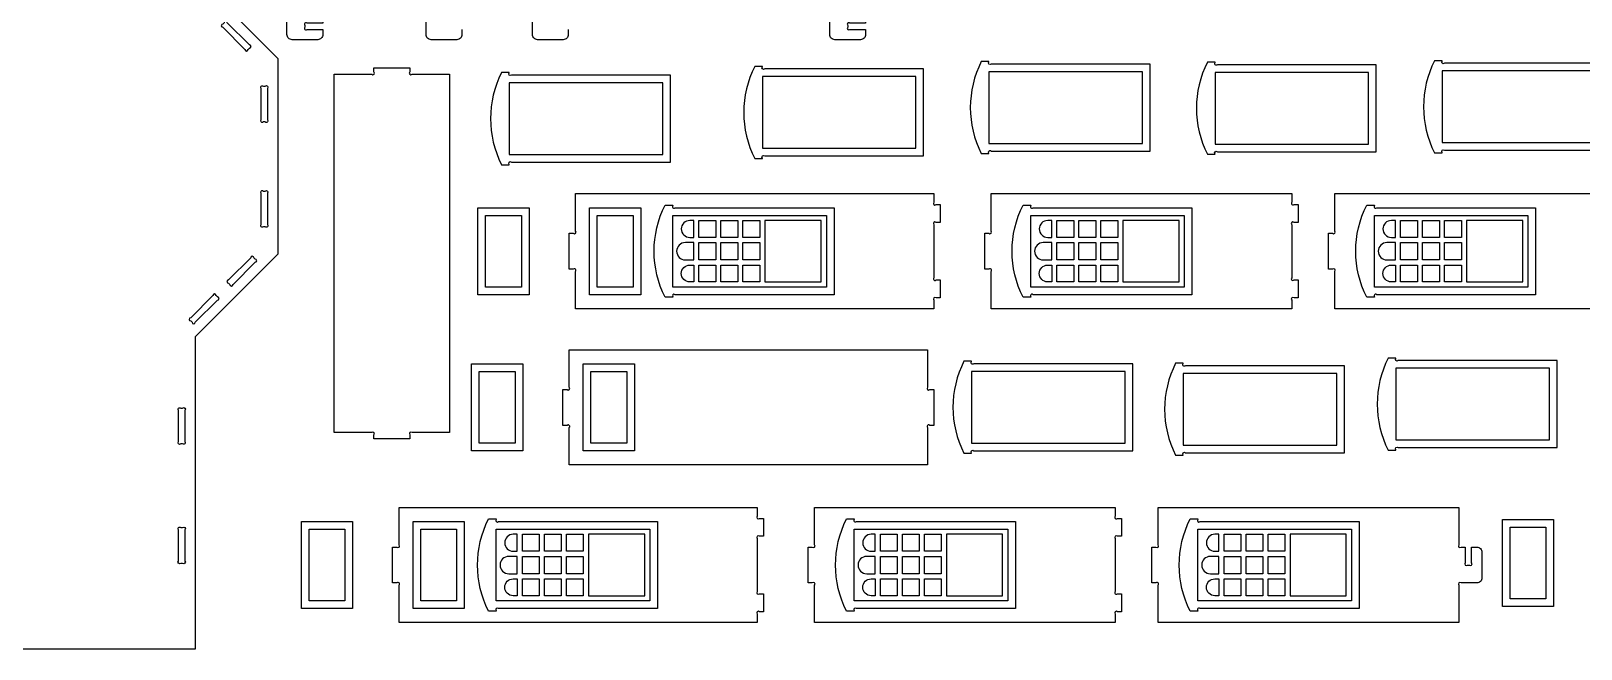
# Model space of a CAD drawing. Extents: x 83.8 to 170.3, y -22.3 to 53.3.
# Drawn here: x 105.55 to 135.83, y -22.31 to -10.23 of the extents above; entities that cross this region are included whole.
import ezdxf

# ---------------------------------------------------------------- set-up
doc = ezdxf.new("R2010")
doc.units = 0
doc.header["$MEASUREMENT"] = 0
doc.layers.get('0').update_dxf_attribs({"linetype": 'CONTINUOUS'})

msp = doc.modelspace()

# ---------------------------------------------------------------- linework, layer by layer
for points in [[(111.46, -9.953), (111.292, -9.953, 1), (111.248, -9.998), (111.248, -10.078), (110.942, -10.078, 1), (110.898, -10.123), (110.898, -10.159, 1), (110.942, -10.203), (111.248, -10.203), (111.248, -10.303, -0.414214), (111.148, -10.403), (110.648, -10.403, -0.414214), (110.548, -10.303), (110.548, -9.998, 1), (110.503, -9.953), (110.335, -9.953), (110.335, 2.696), (110.686, 2.493, 1), (110.747, 2.51), (110.787, 2.58), (111.133, 2.38), (111.093, 2.31, 1), (111.109, 2.249), (111.46, 2.047)], [(121.615, 2.58), (121.655, 2.51, 1), (121.716, 2.493), (122.067, 2.696), (122.067, -9.953), (121.898, -9.953, 1), (121.854, -9.998), (121.854, -10.078), (121.548, -10.078, 1), (121.504, -10.123), (121.504, -10.159, 1), (121.548, -10.203), (121.854, -10.203), (121.854, -10.303, -0.414214), (121.754, -10.403), (121.254, -10.403, -0.414214), (121.154, -10.303), (121.154, -9.998, 1), (121.11, -9.953), (120.942, -9.953), (120.942, 2.047), (121.293, 2.249, 1), (121.309, 2.31), (121.268, 2.38)], [(109.294, -10.16), (109.726, -10.593, 1), (109.789, -10.593), (109.815, -10.567, 1), (109.815, -10.504), (109.382, -10.072, 1), (109.32, -10.072), (109.294, -10.098, 1)], [(124.265, -12.629), (124.265, -12.623, -1), (124.309, -12.579), (127.415, -12.579), (127.415, -10.879), (124.309, -10.879, -1), (124.265, -10.835), (124.265, -10.829), (124.115, -10.829, 0.238913), (124.115, -12.629)], [(128.683, -12.642), (128.683, -12.637, -1), (128.728, -12.592), (131.833, -12.592), (131.833, -10.892), (128.728, -10.892, -1), (128.683, -10.848), (128.683, -10.842), (128.533, -10.842, 0.238913), (128.533, -12.642)], [(133.12, -12.614), (133.12, -12.608, -1), (133.164, -12.564), (136.27, -12.564), (136.27, -10.864), (133.164, -10.864, -1), (133.12, -10.82), (133.12, -10.814), (132.97, -10.814, 0.238913), (132.97, -12.614)], [(113.722, -18.078), (112.992, -18.078, 1), (112.948, -18.122), (112.948, -18.203), (112.248, -18.203), (112.248, -18.14), (112.248, -18.122, 1), (112.204, -18.078), (111.473, -18.078), (111.473, -11.078), (112.204, -11.078, 1), (112.248, -11.033), (112.248, -10.953), (112.948, -10.953), (112.948, -11.033, 1), (112.992, -11.078), (113.722, -11.078)], [(114.89, -12.845), (114.89, -12.839, -1), (114.934, -12.795), (118.04, -12.795), (118.04, -11.095), (114.934, -11.095, -1), (114.89, -11.05), (114.89, -11.045), (114.74, -11.045, 0.238913), (114.74, -12.845)], [(119.838, -12.725), (119.838, -12.719, -1), (119.882, -12.675), (122.988, -12.675), (122.988, -10.975), (119.882, -10.975, -1), (119.838, -10.93), (119.838, -10.925), (119.688, -10.925, 0.238913), (119.688, -12.725)], [(110.167, -11.354), (110.167, -11.966, -1), (110.123, -12.01), (110.086, -12.01, -1), (110.042, -11.966), (110.042, -11.354, -1), (110.086, -11.31), (110.123, -11.31, -1)], [(110.167, -13.404), (110.167, -14.016, -1), (110.123, -14.06), (110.086, -14.06, -1), (110.042, -14.016), (110.042, -13.404, -1), (110.086, -13.36), (110.123, -13.36, -1)], [(116.187, -15.66), (116.187, -14.93, 1), (116.143, -14.886), (116.062, -14.886), (116.062, -14.186), (116.125, -14.186), (116.143, -14.186, 1), (116.187, -14.142), (116.187, -13.411), (123.187, -13.411), (123.187, -13.579, 1), (123.231, -13.624), (123.312, -13.624), (123.312, -13.974), (123.231, -13.974, 1), (123.187, -14.018), (123.187, -15.054, 1), (123.231, -15.098), (123.312, -15.098), (123.312, -15.448), (123.231, -15.448, 1), (123.187, -15.492), (123.187, -15.66)], [(124.306, -15.66), (124.306, -14.93, 1), (124.262, -14.886), (124.181, -14.886), (124.181, -14.186), (124.244, -14.186), (124.262, -14.186, 1), (124.306, -14.142), (124.306, -13.411), (130.181, -13.411), (130.181, -13.579, 1), (130.226, -13.624), (130.306, -13.624), (130.306, -13.974), (130.226, -13.974, 1), (130.181, -14.018), (130.181, -15.054, 1), (130.226, -15.098), (130.306, -15.098), (130.306, -15.448), (130.226, -15.448, 1), (130.181, -15.492), (130.181, -15.66)], [(130.896, -14.186), (130.977, -14.186, 1), (131.021, -14.142), (131.021, -13.411), (136.896, -13.411), (136.896, -14.142, 1), (136.94, -14.186), (137.021, -14.186), (137.021, -14.492, 1), (137.065, -14.536), (137.102, -14.536, 1), (137.146, -14.492), (137.146, -14.186), (137.246, -14.186, -0.414214), (137.346, -14.286), (137.346, -14.786, -0.414214), (137.246, -14.886), (136.94, -14.886, 1), (136.896, -14.93), (136.896, -15.66), (131.021, -15.66), (131.021, -14.93, 1), (130.977, -14.886), (130.896, -14.886)], [(118.087, -13.636), (118.087, -13.642, 1), (118.131, -13.686), (121.237, -13.686), (121.237, -15.386), (118.131, -15.386, 1), (118.087, -15.43), (118.087, -15.436), (117.937, -15.436, -0.238913), (117.937, -13.636)], [(125.081, -13.636), (125.081, -13.642, 1), (125.126, -13.686), (128.231, -13.686), (128.231, -15.386), (125.126, -15.386, 1), (125.081, -15.43), (125.081, -15.436), (124.931, -15.436, -0.238913), (124.931, -13.636)], [(131.796, -13.636), (131.796, -13.642, 1), (131.84, -13.686), (134.946, -13.686), (134.946, -15.386), (131.84, -15.386, 1), (131.796, -15.43), (131.796, -15.436), (131.646, -15.436, -0.238913), (131.646, -13.636)], [(118.418, -14.266), (118.498, -14.266), (118.498, -13.936), (118.418, -13.936, 1)], [(125.412, -14.266), (125.492, -14.266), (125.492, -13.936), (125.412, -13.936, 1)], [(132.127, -14.266), (132.207, -14.266), (132.207, -13.936), (132.127, -13.936, 1)], [(118.498, -14.366), (118.332, -14.366, 1), (118.332, -14.706), (118.498, -14.706)], [(125.492, -14.366), (125.326, -14.366, 1), (125.326, -14.706), (125.492, -14.706)], [(132.207, -14.366), (132.041, -14.366, 1), (132.041, -14.706), (132.207, -14.706)], [(109.839, -14.665), (109.406, -15.097, 1), (109.406, -15.16), (109.432, -15.186, 1), (109.494, -15.186), (109.927, -14.753, 1), (109.927, -14.691), (109.901, -14.665, 1)], [(118.418, -14.806), (118.498, -14.806), (118.498, -15.136), (118.418, -15.136, -1)], [(125.412, -14.806), (125.492, -14.806), (125.492, -15.136), (125.412, -15.136, -1)], [(132.127, -14.806), (132.207, -14.806), (132.207, -15.136), (132.127, -15.136, -1)], [(109.1, -15.403), (108.668, -15.836, 1), (108.668, -15.898), (108.694, -15.924, 1), (108.756, -15.924), (109.189, -15.492, 1), (109.189, -15.429), (109.163, -15.403, 1)], [(116.064, -18.713), (116.064, -17.983, 1), (116.02, -17.939), (115.939, -17.939), (115.939, -17.239), (116.001, -17.239), (116.02, -17.239, 1), (116.064, -17.195), (116.064, -16.464), (123.064, -16.464), (123.064, -17.195, 1), (123.108, -17.239), (123.189, -17.239), (123.189, -17.939), (123.108, -17.939, 1), (123.064, -17.983), (123.064, -18.713)], [(132.216, -18.424), (132.216, -18.418, -1), (132.26, -18.374), (135.366, -18.374), (135.366, -16.674), (132.26, -16.674, -1), (132.216, -16.629), (132.216, -16.624), (132.066, -16.624, 0.238913), (132.066, -18.424)], [(123.925, -18.485), (123.925, -18.479, -1), (123.969, -18.435), (127.075, -18.435), (127.075, -16.735), (123.969, -16.735, -1), (123.925, -16.691), (123.925, -16.685), (123.775, -16.685, 0.238913), (123.775, -18.485)], [(128.061, -18.524), (128.061, -18.518, -1), (128.105, -18.474), (131.211, -18.474), (131.211, -16.774), (128.105, -16.774, -1), (128.061, -16.73), (128.061, -16.724), (127.911, -16.724, 0.238913), (127.911, -18.524)], [(108.553, -17.646), (108.553, -18.257, -1), (108.509, -18.301), (108.472, -18.301, -1), (108.428, -18.257), (108.428, -17.646, -1), (108.472, -17.601), (108.509, -17.601, -1)], [(112.737, -21.793), (112.737, -21.062, 1), (112.693, -21.018), (112.612, -21.018), (112.612, -20.318), (112.675, -20.318), (112.693, -20.318, 1), (112.737, -20.274), (112.737, -19.544), (119.737, -19.544), (119.737, -19.712, 1), (119.782, -19.756), (119.862, -19.756), (119.862, -20.106), (119.782, -20.106, 1), (119.737, -20.15), (119.737, -21.186, 1), (119.782, -21.231), (119.862, -21.231), (119.862, -21.581), (119.782, -21.581, 1), (119.737, -21.625), (119.737, -21.793)], [(120.857, -21.793), (120.857, -21.062, 1), (120.812, -21.018), (120.732, -21.018), (120.732, -20.318), (120.794, -20.318), (120.812, -20.318, 1), (120.857, -20.274), (120.857, -19.544), (126.732, -19.544), (126.732, -19.712, 1), (126.776, -19.756), (126.857, -19.756), (126.857, -20.106), (126.776, -20.106, 1), (126.732, -20.15), (126.732, -21.186, 1), (126.776, -21.231), (126.857, -21.231), (126.857, -21.581), (126.776, -21.581, 1), (126.732, -21.625), (126.732, -21.793)], [(127.446, -20.318), (127.527, -20.318, 1), (127.571, -20.274), (127.571, -19.544), (133.446, -19.544), (133.446, -20.274, 1), (133.49, -20.318), (133.571, -20.318), (133.571, -20.624, 1), (133.615, -20.668), (133.652, -20.668, 1), (133.696, -20.624), (133.696, -20.318), (133.796, -20.318, -0.414214), (133.896, -20.418), (133.896, -20.918, -0.414214), (133.796, -21.018), (133.49, -21.018, 1), (133.446, -21.062), (133.446, -21.793), (127.571, -21.793), (127.571, -21.062, 1), (127.527, -21.018), (127.446, -21.018)], [(108.553, -19.979), (108.553, -20.59, -1), (108.509, -20.635), (108.472, -20.635, -1), (108.428, -20.59), (108.428, -19.979, -1), (108.472, -19.935), (108.509, -19.935, -1)], [(114.637, -19.768), (114.637, -19.774, 1), (114.682, -19.818), (117.787, -19.818), (117.787, -21.518), (114.682, -21.518, 1), (114.637, -21.562), (114.637, -21.568), (114.487, -21.568, -0.238913), (114.487, -19.768)], [(121.632, -19.768), (121.632, -19.774, 1), (121.676, -19.818), (124.782, -19.818), (124.782, -21.518), (121.676, -21.518, 1), (121.632, -21.562), (121.632, -21.568), (121.482, -21.568, -0.238913), (121.482, -19.768)], [(128.346, -19.768), (128.346, -19.774, 1), (128.39, -19.818), (131.496, -19.818), (131.496, -21.518), (128.39, -21.518, 1), (128.346, -21.562), (128.346, -21.568), (128.196, -21.568, -0.238913), (128.196, -19.768)], [(114.968, -20.398), (115.048, -20.398), (115.048, -20.068), (114.968, -20.068, 1)], [(121.962, -20.398), (122.042, -20.398), (122.042, -20.068), (121.962, -20.068, 1)], [(128.677, -20.398), (128.757, -20.398), (128.757, -20.068), (128.677, -20.068, 1)], [(115.048, -20.498), (114.882, -20.498, 1), (114.882, -20.838), (115.048, -20.838)], [(122.042, -20.498), (121.876, -20.498, 1), (121.876, -20.838), (122.042, -20.838)], [(128.757, -20.498), (128.591, -20.498, 1), (128.591, -20.838), (128.757, -20.838)], [(114.968, -20.938), (115.048, -20.938), (115.048, -21.268), (114.968, -21.268, -1)], [(121.962, -20.938), (122.042, -20.938), (122.042, -21.268), (121.962, -21.268, -1)], [(128.677, -20.938), (128.757, -20.938), (128.757, -21.268), (128.677, -21.268, -1)]]:
    msp.add_lwpolyline(points, format="xyb", close=True)
for points in [[(83.814, -10.984), (85.064, -10.984), (85.064, -9.364), (87.056, -7.373), (91.372, -7.373), (93.364, -9.364), (93.364, -9.734), (94.883, -9.734), (97.483, -9.734), (97.483, -9.737), (102.177, -9.734), (103.841, -8.07), (107.664, -8.07), (110.367, -10.773), (110.367, -14.596), (108.753, -16.21), (108.753, -22.309), (85.064, -22.309), (85.064, -15.812), (83.814, -15.812)], [(119.838, -11.125), (119.838, -12.525), (122.838, -12.525), (122.838, -11.125)], [(124.265, -11.029), (124.265, -12.429), (127.265, -12.429), (127.265, -11.029)], [(128.683, -11.042), (128.683, -12.442), (131.683, -12.442), (131.683, -11.042)], [(133.12, -11.014), (133.12, -12.414), (136.12, -12.414), (136.12, -11.014)], [(114.89, -11.245), (114.89, -12.645), (117.89, -12.645), (117.89, -11.245)], [(114.28, -15.386), (114.28, -13.686), (115.28, -13.686), (115.28, -15.386)], [(115.13, -13.836), (115.13, -15.236), (114.43, -15.236), (114.43, -13.836)], [(116.462, -15.386), (116.462, -13.686), (117.462, -13.686), (117.462, -15.386)], [(117.312, -13.836), (117.312, -15.236), (116.612, -15.236), (116.612, -13.836)], [(118.087, -15.236), (118.087, -13.836), (121.087, -13.836), (121.087, -15.236)], [(125.081, -15.236), (125.081, -13.836), (128.081, -13.836), (128.081, -15.236)], [(131.796, -15.236), (131.796, -13.836), (134.796, -13.836), (134.796, -15.236)], [(118.928, -13.936), (118.928, -14.266), (118.598, -14.266), (118.598, -13.936)], [(119.358, -13.936), (119.358, -14.266), (119.028, -14.266), (119.028, -13.936)], [(119.788, -13.936), (119.788, -14.266), (119.458, -14.266), (119.458, -13.936)], [(120.987, -15.136), (120.987, -13.936), (119.888, -13.936), (119.888, -15.136)], [(125.922, -13.936), (125.922, -14.266), (125.592, -14.266), (125.592, -13.936)], [(126.352, -13.936), (126.352, -14.266), (126.022, -14.266), (126.022, -13.936)], [(126.782, -13.936), (126.782, -14.266), (126.452, -14.266), (126.452, -13.936)], [(127.981, -15.136), (127.981, -13.936), (126.882, -13.936), (126.882, -15.136)], [(132.637, -13.936), (132.637, -14.266), (132.307, -14.266), (132.307, -13.936)], [(133.067, -13.936), (133.067, -14.266), (132.737, -14.266), (132.737, -13.936)], [(133.497, -13.936), (133.497, -14.266), (133.167, -14.266), (133.167, -13.936)], [(134.696, -15.136), (134.696, -13.936), (133.597, -13.936), (133.597, -15.136)], [(118.928, -14.366), (118.928, -14.706), (118.598, -14.706), (118.598, -14.366)], [(119.358, -14.366), (119.358, -14.706), (119.028, -14.706), (119.028, -14.366)], [(119.788, -14.366), (119.788, -14.706), (119.458, -14.706), (119.458, -14.366)], [(125.922, -14.366), (125.922, -14.706), (125.592, -14.706), (125.592, -14.366)], [(126.352, -14.366), (126.352, -14.706), (126.022, -14.706), (126.022, -14.366)], [(126.782, -14.366), (126.782, -14.706), (126.452, -14.706), (126.452, -14.366)], [(132.637, -14.366), (132.637, -14.706), (132.307, -14.706), (132.307, -14.366)], [(133.067, -14.366), (133.067, -14.706), (132.737, -14.706), (132.737, -14.366)], [(133.497, -14.366), (133.497, -14.706), (133.167, -14.706), (133.167, -14.366)], [(118.928, -14.806), (118.928, -15.136), (118.598, -15.136), (118.598, -14.806)], [(119.358, -14.806), (119.358, -15.136), (119.028, -15.136), (119.028, -14.806)], [(119.788, -14.806), (119.788, -15.136), (119.458, -15.136), (119.458, -14.806)], [(125.922, -14.806), (125.922, -15.136), (125.592, -15.136), (125.592, -14.806)], [(126.352, -14.806), (126.352, -15.136), (126.022, -15.136), (126.022, -14.806)], [(126.782, -14.806), (126.782, -15.136), (126.452, -15.136), (126.452, -14.806)], [(132.637, -14.806), (132.637, -15.136), (132.307, -15.136), (132.307, -14.806)], [(133.067, -14.806), (133.067, -15.136), (132.737, -15.136), (132.737, -14.806)], [(133.497, -14.806), (133.497, -15.136), (133.167, -15.136), (133.167, -14.806)], [(114.156, -18.439), (114.156, -16.739), (115.156, -16.739), (115.156, -18.439)], [(115.006, -16.889), (115.006, -18.289), (114.306, -18.289), (114.306, -16.889)], [(116.338, -18.439), (116.338, -16.739), (117.338, -16.739), (117.338, -18.439)], [(117.188, -16.889), (117.188, -18.289), (116.488, -18.289), (116.488, -16.889)], [(123.925, -16.885), (123.925, -18.285), (126.925, -18.285), (126.925, -16.885)], [(128.061, -16.924), (128.061, -18.324), (131.061, -18.324), (131.061, -16.924)], [(132.216, -16.824), (132.216, -18.224), (135.216, -18.224), (135.216, -16.824)], [(110.83, -21.518), (110.83, -19.818), (111.83, -19.818), (111.83, -21.518)], [(111.68, -19.968), (111.68, -21.368), (110.98, -21.368), (110.98, -19.968)], [(113.012, -21.518), (113.012, -19.818), (114.012, -19.818), (114.012, -21.518)], [(113.862, -19.968), (113.862, -21.368), (113.162, -21.368), (113.162, -19.968)], [(114.637, -21.368), (114.637, -19.968), (117.637, -19.968), (117.637, -21.368)], [(121.632, -21.368), (121.632, -19.968), (124.632, -19.968), (124.632, -21.368)], [(128.346, -21.368), (128.346, -19.968), (131.346, -19.968), (131.346, -21.368)], [(134.297, -21.478), (134.297, -19.778), (135.297, -19.778), (135.297, -21.478)], [(135.147, -19.928), (135.147, -21.328), (134.447, -21.328), (134.447, -19.928)], [(115.478, -20.068), (115.478, -20.398), (115.148, -20.398), (115.148, -20.068)], [(115.908, -20.068), (115.908, -20.398), (115.578, -20.398), (115.578, -20.068)], [(116.338, -20.068), (116.338, -20.398), (116.008, -20.398), (116.008, -20.068)], [(117.537, -21.268), (117.537, -20.068), (116.438, -20.068), (116.438, -21.268)], [(122.472, -20.068), (122.472, -20.398), (122.142, -20.398), (122.142, -20.068)], [(122.902, -20.068), (122.902, -20.398), (122.572, -20.398), (122.572, -20.068)], [(123.332, -20.068), (123.332, -20.398), (123.002, -20.398), (123.002, -20.068)], [(124.532, -21.268), (124.532, -20.068), (123.432, -20.068), (123.432, -21.268)], [(129.187, -20.068), (129.187, -20.398), (128.857, -20.398), (128.857, -20.068)], [(129.617, -20.068), (129.617, -20.398), (129.287, -20.398), (129.287, -20.068)], [(130.047, -20.068), (130.047, -20.398), (129.717, -20.398), (129.717, -20.068)], [(131.246, -21.268), (131.246, -20.068), (130.147, -20.068), (130.147, -21.268)], [(115.478, -20.498), (115.478, -20.838), (115.148, -20.838), (115.148, -20.498)], [(115.908, -20.498), (115.908, -20.838), (115.578, -20.838), (115.578, -20.498)], [(116.338, -20.498), (116.338, -20.838), (116.008, -20.838), (116.008, -20.498)], [(122.472, -20.498), (122.472, -20.838), (122.142, -20.838), (122.142, -20.498)], [(122.902, -20.498), (122.902, -20.838), (122.572, -20.838), (122.572, -20.498)], [(123.332, -20.498), (123.332, -20.838), (123.002, -20.838), (123.002, -20.498)], [(129.187, -20.498), (129.187, -20.838), (128.857, -20.838), (128.857, -20.498)], [(129.617, -20.498), (129.617, -20.838), (129.287, -20.838), (129.287, -20.498)], [(130.047, -20.498), (130.047, -20.838), (129.717, -20.838), (129.717, -20.498)], [(115.478, -20.938), (115.478, -21.268), (115.148, -21.268), (115.148, -20.938)], [(115.908, -20.938), (115.908, -21.268), (115.578, -21.268), (115.578, -20.938)], [(116.338, -20.938), (116.338, -21.268), (116.008, -21.268), (116.008, -20.938)], [(122.472, -20.938), (122.472, -21.268), (122.142, -21.268), (122.142, -20.938)], [(122.902, -20.938), (122.902, -21.268), (122.572, -21.268), (122.572, -20.938)], [(123.332, -20.938), (123.332, -21.268), (123.002, -21.268), (123.002, -20.938)], [(129.187, -20.938), (129.187, -21.268), (128.857, -21.268), (128.857, -20.938)], [(129.617, -20.938), (129.617, -21.268), (129.287, -21.268), (129.287, -20.938)], [(130.047, -20.938), (130.047, -21.268), (129.717, -21.268), (129.717, -20.938)]]:
    msp.add_lwpolyline(points, close=True)
for points in [[(113.966, -10.203), (113.966, -10.303, -0.414214), (113.866, -10.403), (113.366, -10.403, -0.414214), (113.266, -10.303), (113.266, -9.998, 1)], [(116.045, -10.203), (116.045, -10.303, -0.414214), (115.945, -10.403), (115.445, -10.403, -0.414214), (115.345, -10.303), (115.345, -9.998, 1)]]:
    msp.add_lwpolyline(points, format="xyb")

doc.saveas('drawing.dxf')
